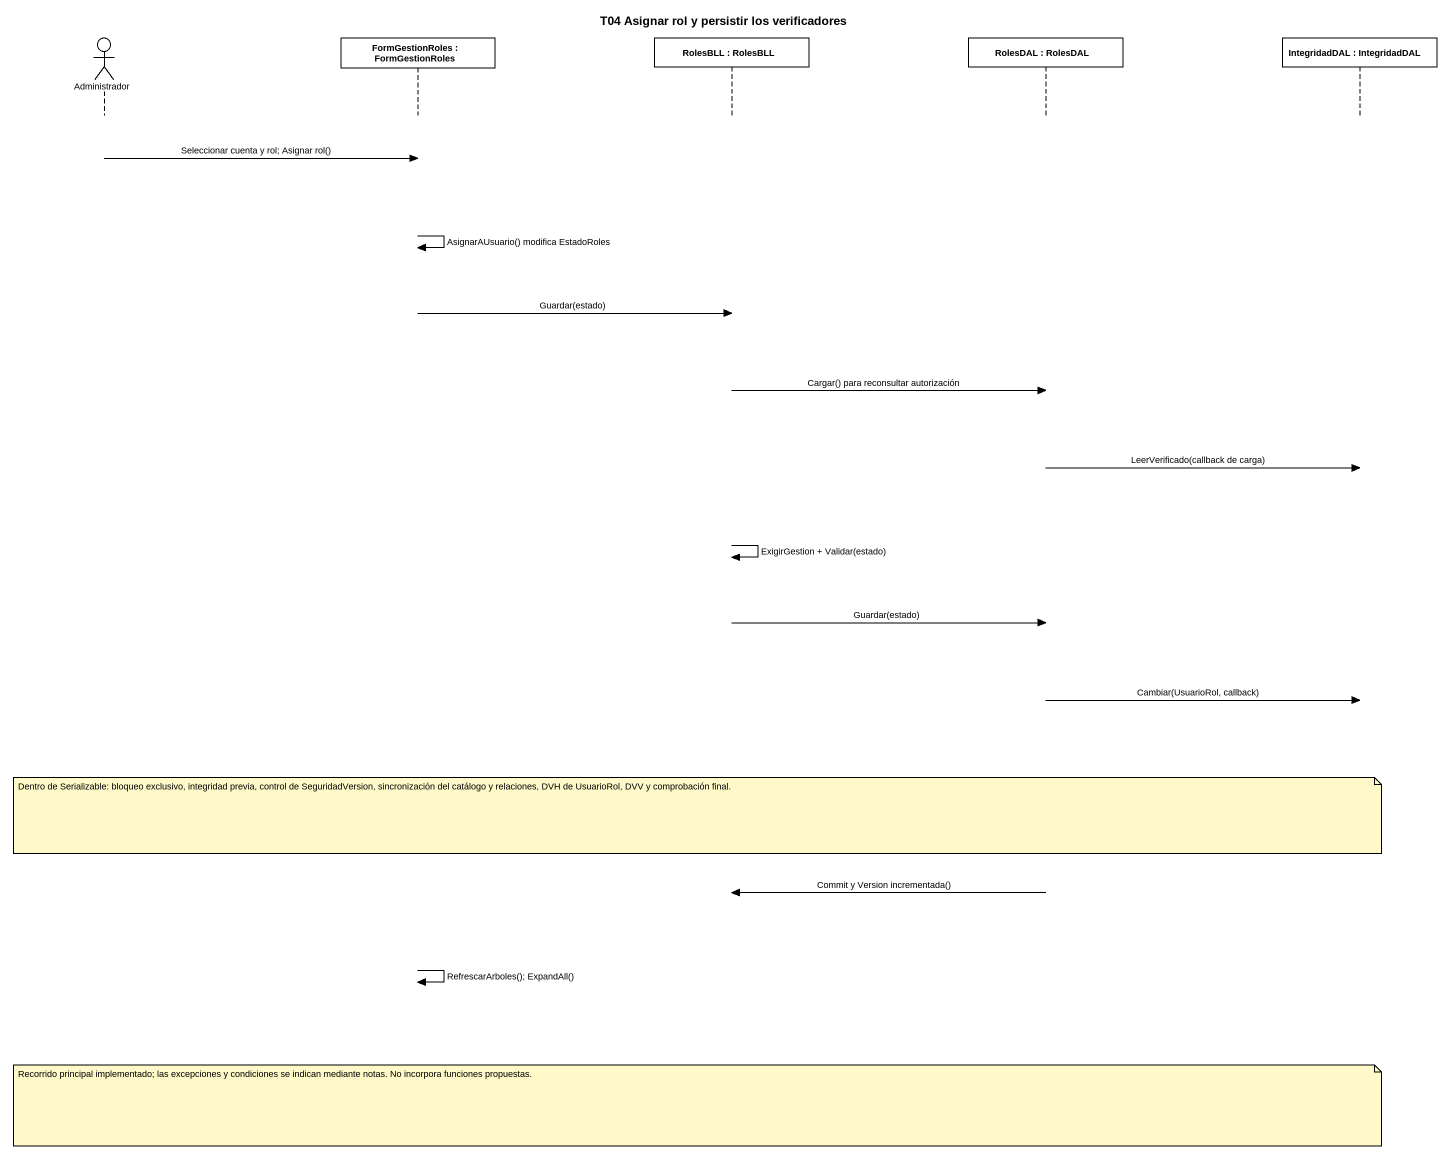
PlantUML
@startuml
title T04 Asignar rol y persistir los verificadores
hide footbox
actor Administrador #FFFFFF
participant "FormGestionRoles : FormGestionRoles" as FormGestionRoles #FFFFFF
participant "RolesBLL : RolesBLL" as RolesBLL #FFFFFF
participant "RolesDAL : RolesDAL" as RolesDAL #FFFFFF
participant "IntegridadDAL : IntegridadDAL" as IntegridadDAL #FFFFFF

Administrador -> FormGestionRoles : Seleccionar cuenta y rol; Asignar rol()
FormGestionRoles -> FormGestionRoles : AsignarAUsuario() modifica EstadoRoles
FormGestionRoles -> RolesBLL : Guardar(estado)
RolesBLL -> RolesDAL : Cargar() para reconsultar autorización
RolesDAL -> IntegridadDAL : LeerVerificado(callback de carga)
RolesBLL -> RolesBLL : ExigirGestion + Validar(estado)
RolesBLL -> RolesDAL : Guardar(estado)
RolesDAL -> IntegridadDAL : Cambiar(UsuarioRol, callback)
note over RolesBLL : Dentro de Serializable: bloqueo exclusivo, integridad previa, control de SeguridadVersion, sincronización del catálogo y relaciones, DVH de UsuarioRol, DVV y comprobación final.
RolesDAL -> RolesBLL : Commit y Version incrementada()
FormGestionRoles -> FormGestionRoles : RefrescarArboles(); ExpandAll()
note over RolesBLL : Recorrido principal implementado; las excepciones y condiciones se indican mediante notas. No incorpora funciones propuestas.
@enduml
